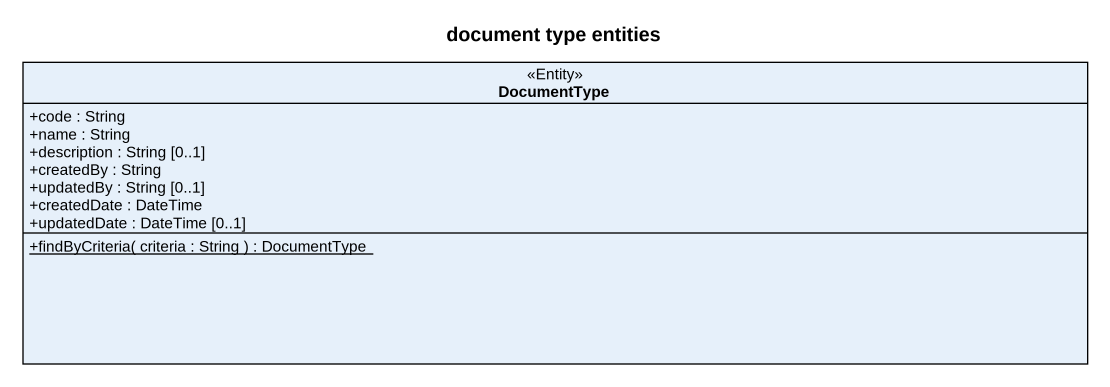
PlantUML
@startuml
title document type entities
hide circle
hide empty members
skinparam classAttributeIconSize 0
class DocumentType <<Entity>> {
  +code : String
  +name : String
  +description : String [0..1]
  +createdBy : String
  +updatedBy : String [0..1]
  +createdDate : DateTime
  +updatedDate : DateTime [0..1]
  {static} +findByCriteria( criteria : String ) : DocumentType
}
@enduml
